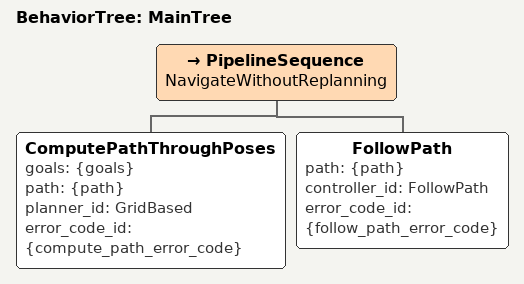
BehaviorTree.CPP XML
<!--
  This Behavior Tree computes the global path once through an array of poses, with no recovery action nor replanning.
-->
<root main_tree_to_execute="MainTree">
  <BehaviorTree ID="MainTree">
    <PipelineSequence name="NavigateWithoutReplanning">
      <ComputePathThroughPoses goals="{goals}" path="{path}" planner_id="GridBased" error_code_id="{compute_path_error_code}"/>
      <FollowPath path="{path}" controller_id="FollowPath" error_code_id="{follow_path_error_code}"/>
    </PipelineSequence>
  </BehaviorTree>
</root>
